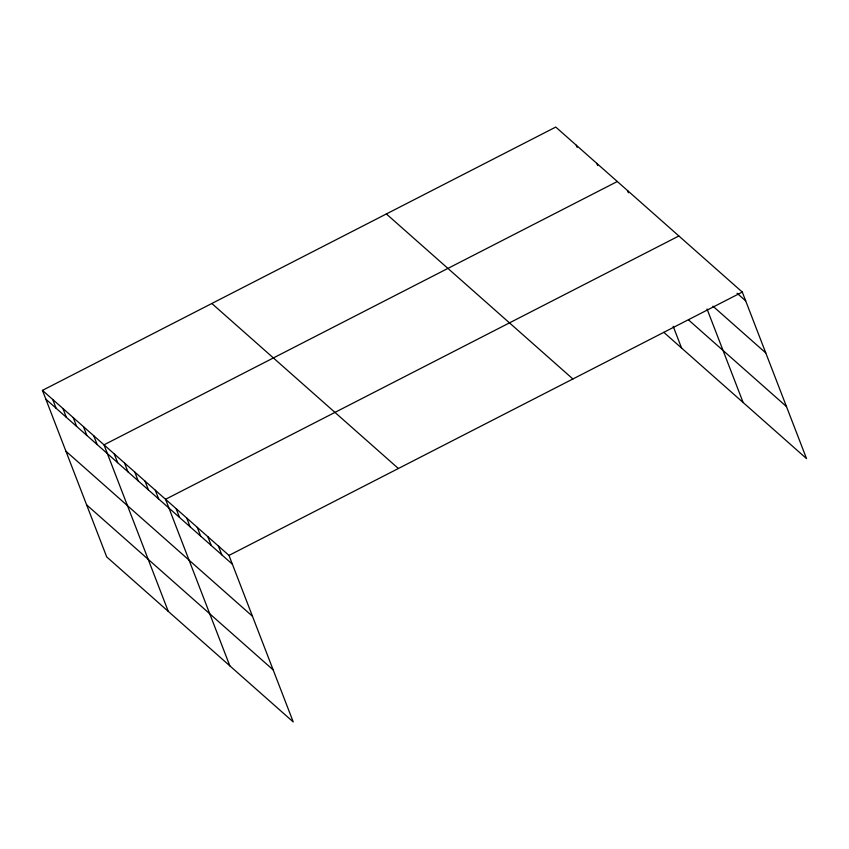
<?xml version="1.0" encoding="UTF-8"?>
<svg xmlns="http://www.w3.org/2000/svg" width="849" height="849" viewBox="0 0 849 849"><rect width="100%" height="100%" fill="white"/><g stroke="black" fill="none" stroke-linecap="round" stroke-linejoin="round"><path stroke-width="1.27" d="M42.45 390.381L228.986 555.405L293.245 721.937L106.709 556.923L42.45 390.381L555.755 127.063L742.291 292.077L806.55 458.619L663.854 332.373M617.308 181.516L104.002 444.844L168.272 611.376M678.871 235.98L165.566 499.297L229.824 665.828M228.986 555.405L742.291 292.077M737.028 293.213L745.677 300.864M712.916 306.171L765.766 352.919M688.528 319.924L786.461 406.554M386.369 213.959L572.895 378.972M211.836 303.486L398.372 468.499M45.835 399.168L232.371 564.182M65.925 451.222L252.461 616.247M86.619 504.858L273.155 669.882M707.047 309.004L743.13 402.511M627.57 190.59L628.419 192.787M673.161 326.26L681.577 348.058M596.794 163.369L597.643 165.566M576.269 145.211L577.118 147.408M218.416 546.045L221.801 554.832M207.846 536.695L211.231 545.482M197.276 527.346L200.661 536.133M186.706 517.996L190.091 526.783M176.136 508.647L179.521 517.434M155.303 490.223L158.689 499M145.041 481.139L148.437 489.926M134.789 472.065L138.175 480.852M124.527 462.992L127.912 471.779M114.265 453.918L117.65 462.694M93.751 435.76L97.136 444.547M83.489 426.686L86.874 435.473M73.226 417.612L76.622 426.4M62.964 408.539L66.36 417.315M52.712 399.465L56.098 408.242"/></g></svg>
